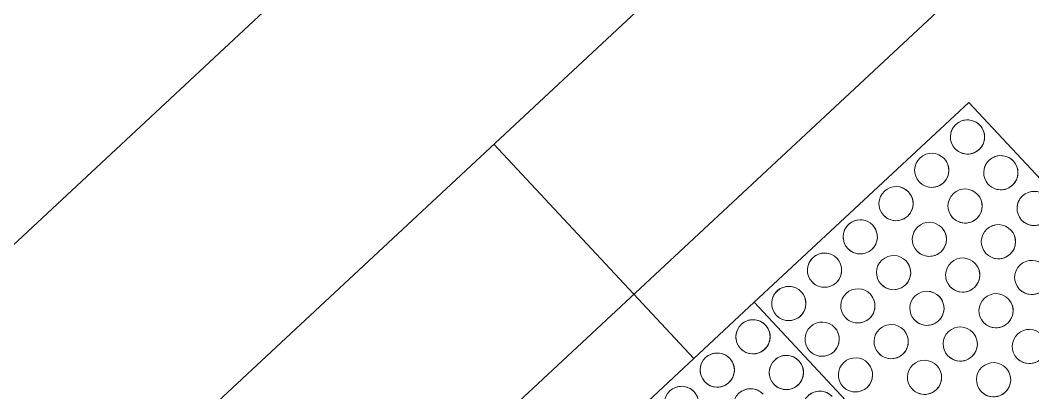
# Model space of a CAD drawing. Header units: millimetres. Extents: x -71377 to 516042, y -145869 to 441446.
# Drawn here: x 153437 to 154473, y 98432 to 98814 of the extents above; entities that cross this region are included whole.
import ezdxf

# ---------------------------------------------------------------- set-up
doc = ezdxf.new("R2010")
doc.units = ezdxf.units.MM
doc.header["$LTSCALE"] = 1000
for name, color, linetype, lineweight in [('A-hat', 251, 'Continuous', 5), ('A-strs', 7, 'Continuous', 5), ('AA_점형블럭', 8, 'Continuous', 5)]:
    doc.layers.add(name, color=color, linetype=linetype, lineweight=lineweight)

# ---------------------------------------------------------------- blocks, each defined once
blk = doc.blocks.new('점자블럭_원형_개수_ - 점자블럭_원형_개수_-5701737-지반층 배치도')
at = {"layer": 'AA_점형블럭'}
for p, q in [((0, 300), (0, 0)), ((300, 0), (300, 300)), ((300, 300), (300, 0)), ((0, 0), (300, 0)), ((300, 0), (600, 0))]:
    blk.add_line(p, q, dxfattribs=at)
for centre, start, end in [((125, 225), 360, 180), ((125, 225), 0, 180), ((125, 225), 360, 180), ((125, 225), 0, 180), ((175, 225), 360, 180), ((175, 225), 0, 180), ((175, 225), 360, 180), ((175, 225), 0, 180), ((125, 225), 180, 360), ((125, 225), 180, 360), ((125, 225), 180, 360), ((125, 225), 180, 360), ((175, 225), 180, 360), ((175, 225), 180, 360), ((175, 225), 180, 360), ((175, 225), 180, 360), ((75, 175), 0, 180), ((75, 175), 0, 180), ((75, 175), 0, 180), ((75, 175), 0, 180), ((125, 175), 360, 180), ((125, 175), 0, 180), ((125, 175), 360, 180), ((125, 175), 0, 180), ((175, 175), 360, 180), ((175, 175), 0, 180), ((175, 175), 360, 180), ((175, 175), 0, 180), ((225, 175), 360, 180), ((225, 175), 0, 180), ((225, 175), 360, 180), ((225, 175), 0, 180), ((75, 175), 180, 360), ((75, 175), 180, 360), ((75, 175), 180, 360), ((75, 175), 180, 360), ((125, 175), 180, 360), ((125, 175), 180, 360), ((125, 175), 180, 360), ((125, 175), 180, 360), ((175, 175), 180, 360), ((175, 175), 180, 360), ((175, 175), 180, 360), ((175, 175), 180, 360), ((225, 175), 180, 360), ((225, 175), 180, 360), ((225, 175), 180, 360), ((225, 175), 180, 360), ((25, 125), 360, 180), ((25, 125), 360, 180), ((25, 125), 30, 105), ((25, 125), 30, 105), ((75, 125), 360, 180), ((75, 125), 0, 180), ((75, 125), 0, 180), ((75, 125), 0, 180), ((125, 125), 360, 180), ((125, 125), 0, 180), ((125, 125), 360, 180), ((125, 125), 0, 180), ((175, 125), 360, 180), ((175, 125), 0, 180), ((175, 125), 360, 180), ((175, 125), 0, 180), ((225, 125), 360, 180), ((225, 125), 0, 180), ((225, 125), 360, 180), ((225, 125), 0, 180), ((275, 125), 0, 180), ((275, 125), 0, 180), ((275, 125), 360, 180), ((275, 125), 0, 180), ((25, 125), 180, 360), ((25, 125), 180, 240), ((25, 125), 180, 360), ((25, 125), 180, 240), ((75, 125), 180, 360), ((75, 125), 180, 360), ((75, 125), 180, 360), ((75, 125), 180, 360), ((125, 125), 180, 360), ((125, 125), 180, 360), ((125, 125), 180, 360), ((125, 125), 180, 360), ((175, 125), 180, 360), ((175, 125), 180, 360), ((175, 125), 180, 360), ((175, 125), 180, 360), ((225, 125), 180, 360), ((225, 125), 180, 360), ((225, 125), 180, 360), ((225, 125), 180, 360), ((275, 125), 180, 360), ((275, 125), 180, 360), ((275, 125), 180, 360), ((275, 125), 180, 360), ((325, 125), 180, 360), ((325, 125), 180, 270), ((325, 125), 180, 360), ((325, 125), 180, 270), ((25, 125), 270, 315), ((25, 125), 270, 315), ((25, 75), 360, 180), ((25, 75), 360, 180), ((25, 75), 135, 180), ((25, 75), 135, 180), ((25, 75), 30, 105), ((25, 75), 30, 105), ((75, 75), 360, 180), ((75, 75), 0, 180), ((75, 75), 360, 180), ((75, 75), 0, 180), ((125, 75), 360, 180), ((125, 75), 0, 180), ((125, 75), 360, 180), ((125, 75), 0, 180), ((175, 75), 360, 180), ((175, 75), 0, 180), ((175, 75), 360, 180), ((175, 75), 0, 180), ((225, 75), 0, 180), ((225, 75), 0, 180), ((225, 75), 360, 180), ((225, 75), 0, 180), ((275, 75), 0, 180), ((275, 75), 0, 180), ((275, 75), 360, 180), ((275, 75), 0, 180), ((325, 75), 360, 180), ((325, 75), 15, 180), ((325, 75), 0, 180), ((325, 75), 15, 180), ((25, 75), 180, 360), ((25, 75), 180, 315), ((25, 75), 180, 360), ((25, 75), 180, 315), ((75, 75), 180, 360), ((75, 75), 180, 360), ((75, 75), 180, 360), ((75, 75), 180, 360), ((125, 75), 180, 360), ((125, 75), 180, 360), ((125, 75), 180, 360), ((125, 75), 180, 360), ((175, 75), 180, 360), ((175, 75), 180, 360), ((175, 75), 180, 360), ((175, 75), 180, 360), ((225, 75), 180, 360), ((225, 75), 180, 360), ((225, 75), 180, 360), ((225, 75), 180, 360), ((275, 75), 180, 360), ((275, 75), 180, 360), ((275, 75), 180, 360), ((275, 75), 180, 360), ((325, 75), 180, 360), ((325, 75), 180, 270), ((325, 75), 180, 360), ((325, 75), 180, 270), ((375, 75), 180, 360), ((375, 75), 180, 270), ((375, 75), 180, 360), ((375, 75), 180, 270), ((325, 75), 300, 330), ((325, 75), 300, 330), ((25, 25), 360, 180), ((25, 25), 360, 180), ((25, 25), 30, 105), ((25, 25), 30, 105), ((75, 25), 360, 180), ((75, 25), 0, 180), ((75, 25), 0, 180), ((75, 25), 0, 180), ((125, 25), 360, 180), ((125, 25), 0, 180), ((125, 25), 360, 180), ((125, 25), 0, 180), ((175, 25), 360, 180), ((175, 25), 360, 180), ((225, 25), 360, 180), ((225, 25), 360, 180), ((275, 25), 0, 180), ((275, 25), 0, 180), ((325, 25), 360, 180), ((325, 25), 15, 180), ((325, 25), 360, 180), ((325, 25), 15, 180), ((375, 25), 0, 180), ((375, 25), 15, 180), ((375, 25), 0, 180), ((375, 25), 15, 180), ((425, 25), 0, 180), ((425, 25), 15, 180), ((425, 25), 0, 180), ((425, 25), 15, 180), ((25, 25), 135, 180), ((25, 25), 135, 180), ((175, 25), 120, 150), ((175, 25), 120, 150), ((175, 25), 0, 60), ((175, 25), 0, 60), ((225, 25), 120, 150), ((225, 25), 120, 150), ((225, 25), 0, 60), ((225, 25), 0, 60), ((275, 25), 120, 150), ((275, 25), 120, 150), ((275, 25), 0, 60), ((275, 25), 0, 60), ((25, 25), 180, 360), ((25, 25), 180, 315), ((25, 25), 180, 360), ((25, 25), 180, 315), ((75, 25), 180, 360), ((75, 25), 180, 360), ((75, 25), 180, 360), ((75, 25), 180, 360), ((125, 25), 180, 360), ((125, 25), 180, 360), ((125, 25), 180, 360), ((125, 25), 180, 360), ((175, 25), 180, 360), ((175, 25), 180, 360), ((175, 25), 210, 360), ((175, 25), 210, 360), ((225, 25), 180, 360), ((225, 25), 180, 360), ((225, 25), 210, 360), ((225, 25), 210, 360), ((275, 25), 180, 360), ((275, 25), 180, 360), ((275, 25), 210, 360), ((275, 25), 210, 360), ((325, 25), 180, 360), ((325, 25), 180, 270), ((325, 25), 180, 360), ((325, 25), 180, 270), ((375, 25), 180, 360), ((375, 25), 180, 270), ((375, 25), 180, 360), ((375, 25), 180, 270), ((425, 25), 180, 360), ((425, 25), 180, 270), ((425, 25), 180, 360), ((425, 25), 180, 270), ((325, 25), 300, 330), ((325, 25), 300, 330), ((375, 25), 300, 330), ((375, 25), 300, 330)]:
    blk.add_arc(centre, 17.5, start, end, dxfattribs=at)
blk = doc.blocks.new('점자블럭_원형_개수_ - 점자블럭_원형_개수_-V102-지반층 배치도')
at = {"layer": 'AA_점형블럭'}
for p, q in [((0, 0), (0, -300)), ((300, -300), (300, 0)), ((300, 0), (300, -300)), ((0, -300), (300, -300)), ((300, -300), (600, -300))]:
    blk.add_line(p, q, dxfattribs=at)
for centre, start, end in [((125, -75), 0, 180), ((125, -75), 0, 180), ((125, -75), 0, 180), ((125, -75), 0, 180), ((175, -75), 0, 180), ((175, -75), 0, 180), ((175, -75), 0, 180), ((175, -75), 0, 180), ((125, -75), 180, 360), ((125, -75), 180, 0), ((125, -75), 180, 360), ((125, -75), 180, 0), ((175, -75), 180, 360), ((175, -75), 180, 0), ((175, -75), 180, 360), ((175, -75), 180, 0), ((75, -125), 0, 180), ((75, -125), 0, 180), ((75, -125), 0, 180), ((75, -125), 0, 180), ((125, -125), 0, 180), ((125, -125), 0, 180), ((125, -125), 0, 180), ((125, -125), 0, 180), ((175, -125), 0, 180), ((175, -125), 0, 180), ((175, -125), 0, 180), ((175, -125), 0, 180), ((225, -125), 0, 180), ((225, -125), 0, 180), ((225, -125), 0, 180), ((225, -125), 0, 180), ((75, -125), 180, 360), ((75, -125), 180, 0), ((75, -125), 180, 360), ((75, -125), 180, 0), ((125, -125), 180, 360), ((125, -125), 180, 0), ((125, -125), 180, 360), ((125, -125), 180, 0), ((175, -125), 180, 360), ((175, -125), 180, 0), ((175, -125), 180, 360), ((175, -125), 180, 0), ((225, -125), 180, 360), ((225, -125), 180, 0), ((225, -125), 180, 360), ((225, -125), 180, 0), ((25, -175), 0, 180), ((25, -175), 0, 180), ((25, -175), 30, 105), ((25, -175), 30, 105), ((75, -175), 0, 180), ((75, -175), 0, 180), ((75, -175), 0, 180), ((75, -175), 0, 180), ((125, -175), 0, 180), ((125, -175), 0, 180), ((125, -175), 0, 180), ((125, -175), 0, 180), ((175, -175), 0, 180), ((175, -175), 0, 180), ((175, -175), 0, 180), ((175, -175), 0, 180), ((225, -175), 0, 180), ((225, -175), 0, 180), ((225, -175), 0, 180), ((225, -175), 0, 180), ((275, -175), 0, 180), ((275, -175), 0, 180), ((275, -175), 0, 180), ((275, -175), 0, 180), ((25, -175), 180, 360), ((25, -175), 180, 240), ((25, -175), 180, 360), ((25, -175), 180, 240), ((75, -175), 180, 360), ((75, -175), 180, 0), ((75, -175), 180, 360), ((75, -175), 180, 0), ((125, -175), 180, 360), ((125, -175), 180, 0), ((125, -175), 180, 360), ((125, -175), 180, 0), ((175, -175), 180, 360), ((175, -175), 180, 0), ((175, -175), 180, 360), ((175, -175), 180, 0), ((225, -175), 180, 360), ((225, -175), 180, 0), ((225, -175), 180, 360), ((225, -175), 180, 0), ((275, -175), 180, 360), ((275, -175), 180, 0), ((275, -175), 180, 360), ((275, -175), 180, 360), ((325, -175), 180, 360), ((325, -175), 180, 270), ((325, -175), 180, 360), ((325, -175), 180, 270), ((25, -175), 270, 315), ((25, -175), 270, 315), ((25, -225), 0, 180), ((25, -225), 0, 180), ((25, -225), 135, 180), ((25, -225), 135, 180), ((25, -225), 30, 105), ((25, -225), 30, 105), ((75, -225), 0, 180), ((75, -225), 0, 180), ((75, -225), 0, 180), ((75, -225), 0, 180), ((125, -225), 0, 180), ((125, -225), 0, 180), ((125, -225), 0, 180), ((125, -225), 0, 180), ((175, -225), 0, 180), ((175, -225), 0, 180), ((175, -225), 0, 180), ((175, -225), 0, 180), ((225, -225), 0, 180), ((225, -225), 0, 180), ((225, -225), 0, 180), ((225, -225), 0, 180), ((275, -225), 0, 180), ((275, -225), 0, 180), ((275, -225), 0, 180), ((275, -225), 0, 180), ((325, -225), 0, 180), ((325, -225), 15, 180), ((325, -225), 0, 180), ((325, -225), 15, 180), ((25, -225), 180, 360), ((25, -225), 180, 315), ((25, -225), 180, 360), ((25, -225), 180, 315), ((75, -225), 180, 360), ((75, -225), 180, 0), ((75, -225), 180, 360), ((75, -225), 180, 360), ((125, -225), 180, 360), ((125, -225), 180, 0), ((125, -225), 180, 360), ((125, -225), 180, 0), ((175, -225), 180, 360), ((175, -225), 180, 360), ((175, -225), 180, 360), ((175, -225), 180, 0), ((225, -225), 180, 360), ((225, -225), 180, 0), ((225, -225), 180, 360), ((225, -225), 180, 0), ((275, -225), 180, 360), ((275, -225), 180, 0), ((275, -225), 180, 360), ((275, -225), 180, 0), ((325, -225), 180, 360), ((325, -225), 180, 270), ((325, -225), 180, 360), ((325, -225), 180, 270), ((375, -225), 180, 360), ((375, -225), 180, 270), ((375, -225), 180, 360), ((375, -225), 180, 270), ((325, -225), 300, 330), ((325, -225), 300, 330), ((25, -275), 0, 180), ((25, -275), 0, 180), ((25, -275), 30, 105), ((25, -275), 30, 105), ((75, -275), 0, 180), ((75, -275), 0, 180), ((75, -275), 0, 180), ((75, -275), 0, 180), ((125, -275), 0, 180), ((125, -275), 0, 180), ((125, -275), 0, 180), ((125, -275), 0, 180), ((175, -275), 0, 180), ((175, -275), 0, 180), ((225, -275), 0, 180), ((225, -275), 0, 180), ((275, -275), 0, 180), ((275, -275), 0, 180), ((325, -275), 0, 180), ((325, -275), 15, 180), ((325, -275), 0, 180), ((325, -275), 15, 180), ((375, -275), 0, 180), ((375, -275), 15, 180), ((375, -275), 0, 180), ((375, -275), 15, 180), ((425, -275), 0, 180), ((425, -275), 15, 180), ((425, -275), 0, 180), ((425, -275), 15, 180), ((25, -275), 135, 180), ((25, -275), 135, 180), ((175, -275), 120, 150), ((175, -275), 120, 150), ((175, -275), 0, 60), ((175, -275), 0, 60), ((225, -275), 120, 150), ((225, -275), 120, 150), ((225, -275), 0, 60), ((225, -275), 0, 60), ((275, -275), 120, 150), ((275, -275), 120, 150), ((275, -275), 0, 60), ((275, -275), 0, 60), ((25, -275), 180, 360), ((25, -275), 180, 315), ((25, -275), 180, 360), ((25, -275), 180, 315), ((75, -275), 180, 360), ((75, -275), 180, 0), ((75, -275), 180, 360), ((75, -275), 180, 360), ((125, -275), 180, 360), ((125, -275), 180, 0), ((125, -275), 180, 360), ((125, -275), 180, 0), ((175, -275), 180, 360), ((175, -275), 180, 360), ((175, -275), 210, 0), ((175, -275), 210, 0), ((225, -275), 180, 360), ((225, -275), 180, 360), ((225, -275), 210, 0), ((225, -275), 210, 0), ((275, -275), 180, 360), ((275, -275), 180, 360), ((275, -275), 210, 0), ((275, -275), 210, 360), ((325, -275), 180, 360), ((325, -275), 180, 270), ((325, -275), 180, 360), ((325, -275), 180, 270), ((375, -275), 180, 360), ((375, -275), 180, 270), ((375, -275), 180, 360), ((375, -275), 180, 270), ((425, -275), 180, 360), ((425, -275), 180, 270), ((425, -275), 180, 360), ((425, -275), 180, 270), ((325, -275), 300, 330), ((325, -275), 300, 330), ((375, -275), 300, 330), ((375, -275), 300, 330)]:
    blk.add_arc(centre, 17.5, start, end, dxfattribs=at)

msp = doc.modelspace()

# ---------------------------------------------------------------- hatches: boundary and pattern name
at = {"layer": 'A-hat'}
h = msp.add_hatch(dxfattribs=at)
h.set_pattern_fill('FP_25', color=256, scale=1000, style=0, pattern_type=2)
h.set_pattern_definition([(133, (154592.1, 101486.1), (-438.81, -409.2), []), (223, (154592.1, 101486.1), (409.2, -438.81), [])])
h.paths.add_polyline_path([(154599.5, 96023.6), (154892, 96296.4), (155028.4, 96150.2), (157017.7, 98005.2), (156881.3, 98151.5), (157320.1, 98560.7), (156297.1, 99657.7), (156187.4, 99555.4), (155161, 100656.1), (155124.4, 100622), (155329, 100402.6), (155292.5, 100368.5), (155087.9, 100587.9), (154056.7, 99626.3), (154261.3, 99406.9), (154224.7, 99372.8), (154020.1, 99592.2), (153983.5, 99558.1), (154389.3, 99122.9), (154352.8, 99088.8), (154557.4, 98869.4), (154520.8, 98835.3), (154316.2, 99054.7), (152955.9, 97786.2), (154549.7, 96077)])
h.paths.add_polyline_path([(153515, 97487.2), (153314.6, 97710.5), (154407.4, 98729.6), (154612, 98510.2), (153533.7, 97504.7)])

# ---------------------------------------------------------------- linework, layer by layer
at = {"layer": 'A-strs'}
for p, q in [((152778.6, 97976.4), (154102.3, 99210.8)), ((152778.6, 97976.4), (154102.3, 99210.8)), ((152955.9, 97786.2), (154279.6, 99020.6)), ((152955.9, 97786.2), (154279.6, 99020.6))]:
    msp.add_line(p, q, dxfattribs=at)

# ---------------------------------------------------------------- block references
at = {"layer": 'AA_점형블럭'}
for name, p, rotation in [('점자블럭_원형_개수_ - 점자블럭_원형_개수_-5701737-지반층 배치도', (154407.4, 98729.6), 223.0000012484763), ('점자블럭_원형_개수_ - 점자블럭_원형_개수_-V102-지반층 배치도', (154612, 98510.2), 223.0000012484768)]:
    msp.add_blockref(name, p, dxfattribs=dict(at, rotation=rotation))

doc.saveas('drawing.dxf')
